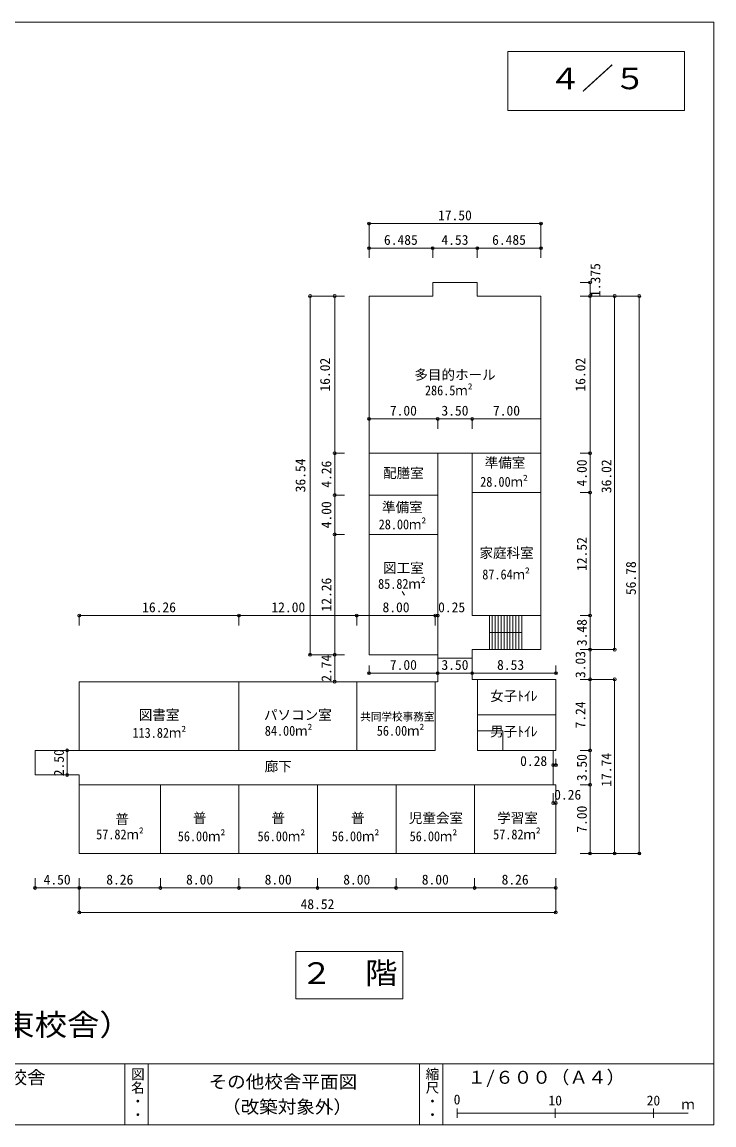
# Model space of a CAD drawing. Units: millimetres, scale not verified. Extents: x -78720 to 76716130, y -17754693 to 56160.
# Drawn here: x 8263 to 78720, y -56160 to 56160 of the extents above; entities that cross this region are included whole.
import ezdxf
from ezdxf.enums import TextEntityAlignment as Align

# ---------------------------------------------------------------- set-up
doc = ezdxf.new("R2010")
doc.units = ezdxf.units.MM
doc.header["$LTSCALE"] = 600
doc.header["$PDMODE"] = 32
doc.header["$PDSIZE"] = 300
for name, color, linetype, lineweight in [('0-0_通り芯', 4, 'Continuous', 9), ('F-0_通り芯', 2, 'Continuous', 9), ('F-5_中線１', 3, 'Continuous', 9)]:
    doc.layers.add(name, color=color, linetype=linetype, lineweight=lineweight)
doc.layers.add('F-8_極細点線', color=2, linetype='Continuous')
doc.styles.add('@ＭＳ ゴシック', font='')
doc.styles.add('ＭＳ ゴシック', font='')
doc.styles.get('@ＭＳ ゴシック').set_extended_font_data('@MS Gothic')
doc.styles.get('ＭＳ ゴシック').set_extended_font_data('MS Gothic')

msp = doc.modelspace()

# ---------------------------------------------------------------- linework, layer by layer
at = {"layer": '0-0_通り芯'}
for p, q in [((43598.3, 35633.6), (43598.3, 32133.6)), ((43598.3, 35633.6), (61098.3, 35633.6)), ((61098.3, 35633.6), (61098.3, 32133.6)), ((43598.3, 33133.6), (61098.3, 33133.6)), ((50083.3, 33133.6), (50083.3, 32133.6)), ((54613.3, 33133.6), (54613.3, 32133.6)), ((50083.3, 29633.6), (54613.3, 29633.6)), ((50083.3, 29593.8), (50123.1, 29633.6)), ((50083.3, 29593.8), (50123.1, 29633.6)), ((50083.3, 29593.8), (50123.1, 29633.6)), ((50083.3, 29593.8), (50123.1, 29633.6)), ((50083.3, 29593.8), (50123.1, 29633.6)), ((54613.3, 28258.6), (54613.3, 29633.6)), ((37598.3, -8276.4), (37598.3, 28258.6)), ((37598.3, 28258.6), (41098.3, 28258.6)), ((40098.3, -11016.4), (40098.3, 28258.6)), ((43598.3, -8276.4), (43598.3, 28258.6)), ((54613.3, 28258.6), (61098.3, 28258.6)), ((71108.3, 28258.6), (65108.3, 28258.6)), ((68608.3, -7756.4), (68608.3, 28258.6)), ((71108.3, -28516.4), (71108.3, 28258.6)), ((43598.3, 15743.6), (61098.3, 15743.6)), ((50598.3, 15743.6), (50598.3, 14743.6)), ((54098.3, 15743.6), (54098.3, 14743.6)), ((40098.3, 12243.6), (41098.3, 12243.6)), ((43598.3, 12243.6), (61098.3, 12243.6)), ((50598.3, 12243.6), (50598.3, -11016.4)), ((54098.3, 12243.6), (54098.3, -4276.4)), ((66108.3, 12243.6), (65108.3, 12243.6)), ((40098.3, 7983.6), (41098.3, 7983.6)), ((43598.3, 7983.6), (50598.3, 7983.6)), ((54098.3, 8243.6), (61098.3, 8243.6)), ((66108.3, 8243.6), (65108.3, 8243.6)), ((40098.3, 3983.6), (41098.3, 3983.6)), ((43598.3, 3983.6), (50598.3, 3983.6)), ((46958.4, -1840.6), (47224.5, -2195.4)), ((14088.3, -4281.6), (50598.3, -4281.6)), ((14088.3, -4281.6), (14088.3, -5281.6)), ((30348.3, -4281.6), (30348.3, -5281.6)), ((42348.3, -4281.6), (42348.3, -5281.6)), ((50348.3, -4281.6), (50348.3, -5281.6)), ((61098.3, -4276.4), (54098.3, -4276.4)), ((55848.3, -7756.4), (55848.3, -4276.4)), ((56148.3, -7756.4), (56148.3, -4276.4)), ((56448.3, -7756.4), (56448.3, -4276.4)), ((56748.3, -7756.4), (56748.3, -4276.4)), ((57048.3, -7756.4), (57048.3, -4276.4)), ((57348.3, -7756.4), (57348.3, -4276.4)), ((57648.3, -7756.4), (57648.3, -4276.4)), ((57948.3, -7756.4), (57948.3, -4276.4)), ((58248.3, -7756.4), (58248.3, -4276.4)), ((58548.3, -7756.4), (58548.3, -4276.4)), ((58848.3, -7756.4), (58848.3, -4276.4)), ((59148.3, -7756.4), (59148.3, -4276.4)), ((66108.3, -4276.4), (65108.3, -4276.4)), ((55848.3, -6016.4), (59148.3, -6016.4)), ((68608.3, -7756.4), (65108.3, -7756.4)), ((37598.3, -8276.4), (41098.3, -8276.4)), ((43598.3, -8276.4), (50598.3, -8276.4)), ((50598.3, -8623.1), (54098.3, -8623.1)), ((43598.3, -10150.7), (43598.3, -9358.3)), ((62623.3, -10150.7), (62623.3, -9358.3)), ((50583.3, -11016.4), (14088.3, -11016.4)), ((14088.3, -18016.4), (14088.3, -11016.4)), ((30348.3, -11016.4), (30348.3, -18016.4)), ((42348.3, -11016.4), (42348.3, -18016.4)), ((43598.3, -10150.7), (62623.3, -10150.7)), ((50348.3, -11016.4), (50348.3, -18016.4)), ((54638.3, -10781.4), (54638.3, -18016.4)), ((68608.3, -10781.4), (65108.3, -10781.4)), ((68608.3, -28516.4), (68608.3, -10781.4)), ((62608.3, -14398.9), (54638.3, -14398.9)), ((54638.3, -16016.4), (57238.3, -16016.4)), ((57238.3, -18016.4), (57238.3, -16016.4)), ((50348.3, -18016.4), (9588.3, -18016.4)), ((12856.8, -20516.4), (12856.8, -18016.4)), ((62623.3, -18016.4), (54638.3, -18016.4)), ((62348.3, -18016.4), (62348.3, -21516.4)), ((62623.3, -19513), (62623.3, -18879.4)), ((66108.3, -18016.4), (65108.3, -18016.4)), ((62348.3, -19513), (62623.3, -19513)), ((14088.3, -28516.4), (14088.3, -20516.4)), ((14088.3, -21516.4), (62608.3, -21516.4)), ((22348.3, -21516.4), (22348.3, -28516.4)), ((30348.3, -21516.4), (30348.3, -28516.4)), ((38348.3, -21516.4), (38348.3, -28516.4)), ((46348.3, -21516.4), (46348.3, -28516.4)), ((54348.3, -21516.4), (54348.3, -28516.4)), ((62348.3, -23373.8), (62348.3, -22373.8)), ((62608.3, -21516.4), (62608.3, -28516.4)), ((66108.3, -21516.4), (65108.3, -21516.4)), ((62348.3, -23373.8), (62608.3, -23373.8)), ((14088.3, -28516.4), (62608.3, -28516.4)), ((71108.3, -28516.4), (65108.3, -28516.4)), ((9588.3, -32016.4), (9588.3, -31016.4)), ((14088.3, -34516.4), (14088.3, -31016.4)), ((22348.3, -32016.4), (22348.3, -31016.4)), ((30348.3, -32016.4), (30348.3, -31016.4)), ((38348.3, -32016.4), (38348.3, -31016.4)), ((46348.3, -32016.4), (46348.3, -31016.4)), ((54348.3, -32016.4), (54348.3, -31016.4)), ((62608.3, -34516.4), (62608.3, -31016.4)), ((9588.3, -32016.4), (62608.3, -32016.4)), ((14088.3, -34516.4), (62608.3, -34516.4)), ((36131.3, -38506.8), (47029.5, -38506.8)), ((36131.3, -43317.7), (36131.3, -38506.8)), ((47029.5, -38506.8), (47029.5, -43317.7)), ((47029.5, -43317.7), (36131.3, -43317.7))]:
    msp.add_line(p, q, dxfattribs=at)
for points in [[(43598.3, 28258.6), (50083.3, 28258.6), (50083.3, 29633.6)], [(66108.3, -28516.4), (66108.3, 29633.6), (65108.3, 29633.6)], [(54098.3, -7756.4), (61098.3, -7756.4), (61098.3, 28258.6)], [(54098.3, -7756.4), (54098.3, -10781.4), (62623.3, -10781.4), (62623.3, -18016.4)], [(14088.3, -20516.4), (9588.3, -20516.4), (9588.3, -18016.4)]]:
    msp.add_lwpolyline(points, dxfattribs=at)
for p in [(43598.3, 35633.6), (61098.3, 35633.6), (43598.3, 33133.6), (50083.3, 33133.6), (54613.3, 33133.6), (61098.3, 33133.6), (66108.3, 29633.6), (37598.3, 28258.6), (40098.3, 28258.6), (66108.3, 28258.6), (68608.3, 28258.6), (71108.3, 28258.6), (43598.3, 15743.6), (50598.3, 15743.6), (54098.3, 15743.6), (40098.3, 12243.6), (66108.3, 12243.6), (40098.3, 7983.6), (66108.3, 8243.6), (40098.3, 3983.6), (14088.3, -4281.6), (30348.3, -4281.6), (42348.3, -4281.6), (50348.3, -4281.6), (50598.3, -4281.6), (66108.3, -4276.4), (66108.3, -7756.4), (68608.3, -7756.4), (37598.3, -8276.4), (40098.3, -8276.4), (43598.3, -10150.7), (50598.3, -10150.7), (54098.3, -10150.7), (62623.3, -10150.7), (40098.3, -11016.4), (66108.3, -10781.4), (68608.3, -10781.4), (12856.8, -18016.4), (66108.3, -18016.4), (62348.3, -19513), (62623.3, -19513), (12856.8, -20516.4), (66108.3, -21516.4), (62348.3, -23373.8), (62608.3, -23373.8), (66108.3, -28516.4), (68608.3, -28516.4), (71108.3, -28516.4), (9588.3, -32016.4), (14088.3, -32016.4), (22348.3, -32016.4), (30348.3, -32016.4), (38348.3, -32016.4), (46348.3, -32016.4), (54348.3, -32016.4), (62608.3, -32016.4), (14088.3, -34516.4), (62608.3, -34516.4)]:
    msp.add_point(p, dxfattribs=at)
at = {"layer": 'F-0_通り芯'}
for p, q in [((78720, -56160), (78720, 56160)), ((-78720, -49920), (78720, -49920)), ((52560, -54480), (52560, -55440)), ((52560, -54960), (76080, -54960)), ((62560, -54480), (62560, -55440)), ((72560, -54480), (72560, -55440)), ((-78720, -56160), (78720, -56160))]:
    msp.add_line(p, q, dxfattribs=at)
msp.add_lwpolyline([(-78720, -56160), (-78720, 56160), (78720, 56160)], dxfattribs=at)
msp.add_lwpolyline([(57720, 47160), (75720, 47160), (75720, 53160), (57720, 53160)], close=True, dxfattribs=at)
at = {"layer": 'F-5_中線１'}
for p, q in [((18720, -49920), (18720, -56160)), ((21120, -49920), (21120, -56160)), ((48720, -49920), (48720, -56160)), ((51120, -49920), (51120, -56160))]:
    msp.add_line(p, q, dxfattribs=at)

# ---------------------------------------------------------------- texts
at = {"layer": '0-0_通り芯', "style": 'ＭＳ ゴシック'}
for s, height, p in [('17.50', 1012, (50623.3, 35668.6)), ('6.485', 1012, (45115.8, 33168.6)), ('4.53', 1012, (50968.3, 33168.6)), ('6.485', 1012, (56130.8, 33168.6)), ('多目的ホール', 1012, (48208.3, 19431.1)), ('7.00', 1012, (45718.3, 15778.6)), ('3.50', 1012, (50968.3, 15778.6)), ('7.00', 1012, (56218.3, 15778.6)), ('準備室', 1012, (55370.9, 10469.1)), ('配膳室', 1012, (45028.3, 9423.6)), ('準備室', 1012, (44921.2, 5948.1)), ('家庭科室', 1012, (54838.3, 1293.6)), ('図工室', 1012, (45028.3, -242.3)), ('16.26', 1012, (20493.3, -4246.6)), ('12.00', 1012, (33656.6, -4246.6)), ('8.00', 1012, (44968.3, -4246.6)), ('0.25', 1012, (50632.3, -4246.6)), ('7.00', 1012, (45718.3, -10115.7)), ('3.50', 1012, (50968.3, -10115.7)), ('8.53', 1012, (56635.8, -10115.7)), ('女子ﾄｲﾚ', 1012, (55930.8, -13280.1)), ('図書室', 1012, (20148.3, -15206.4)), ('パソコン室', 1012, (32898.3, -15206.4)), ('共同学校事務室', 791.8, (42699.8, -15219.5)), ('男子ﾄｲﾚ', 1012, (55930.8, -16897.6)), ('廊下', 1012, (32968.3, -20456.4)), ('0.28', 1012, (58983.6, -19906.1)), ('0.26', 1012, (62449.6, -23338.8)), ('普', 1012, (17759.9, -25821.9)), ('普', 1012, (25658.3, -25706.4)), ('普', 1012, (33658.3, -25706.4)), ('普', 1012, (41759.2, -25708.5)), ('児童会室', 1012, (47651.1, -25708.5)), ('学習室', 1012, (56653.2, -25699.8)), ('4.50', 1012, (10458.3, -31981.4)), ('8.26', 1012, (16838.3, -31981.4)), ('8.00', 1012, (24968.3, -31981.4)), ('8.00', 1012, (32968.3, -31981.4)), ('8.00', 1012, (40968.3, -31981.4)), ('8.00', 1012, (48968.3, -31981.4)), ('8.26', 1012, (57098.3, -31981.4)), ('48.52', 1012, (36623.3, -34481.4))]:
    msp.add_text(s, height=height, dxfattribs=at).set_placement(p, align=Align.BOTTOM_LEFT)
for s, p in [('1.375', (67454.2, 28163.6)), ('16.02', (39918.3, 18526.1)), ('16.02', (65928.3, 18526.1)), ('36.54', (37418.3, 8266.1)), ('4.26', (40063.3, 8733.6)), ('4.00', (66073.3, 8863.6)), ('36.02', (68573.3, 8181.1)), ('4.00', (40063.3, 4603.6)), ('12.52', (66073.3, 258.6)), ('56.78', (71073.3, -2198.9)), ('12.26', (40063.3, -3871.4)), ('3.48', (66073.3, -7396.4)), ('2.74', (40063.3, -11026.4)), ('3.03', (65928.3, -10648.9)), ('7.24', (65928.3, -15778.9)), ('2.50', (12821.8, -20646.4)), ('3.50', (66073.3, -21146.4)), ('17.74', (68573.3, -21718.9)), ('7.00', (66073.3, -26396.4))]:
    msp.add_text(s, height=1012, rotation=90, dxfattribs=at).set_placement(p, align=Align.BOTTOM_LEFT)
for s, height, width, p in [('286.5ｍ²', 1012, 0.9, (49292, 17840.9)), ('28.00ｍ²', 1012, 0.9, (54918.5, 8530.4)), ('28.00ｍ²', 1012, 0.9, (44580.3, 4190.9)), ('87.64ｍ²', 1012, 0.9, (55126.7, -906.1)), ('85.82ｍ²', 1012, 0.9, (44519.4, -1863.9)), ('113.82ｍ²', 1012, 0.9, (19509.3, -17034.6)), ('84.00ｍ²', 1012, 0.9, (32982.7, -16827.3)), ('56.00ｍ²', 1012, 0.9, (44385.4, -16825.4)), ('57.82ｍ²', 1012, 0.9, (15809.5, -27381.3)), ('56.00ｍ²', 1012, 0.9, (24121.2, -27570.2)), ('56.00ｍ²', 1012, 0.9, (32244, -27570.2)), ('56.00ｍ²', 1012, 0.9, (39800.1, -27570.2)), ('56.00ｍ²', 1012, 0.9, (47734, -27570.2)), ('57.82ｍ²', 1012, 0.9, (56234.7, -27381.3)), ('２\u3000階', 2199, 1.1, (36601.8, -42452.2))]:
    msp.add_text(s, height=height, dxfattribs=dict(at, width=width)).set_placement(p, align=Align.BOTTOM_LEFT)
at = {"layer": 'F-0_通り芯', "color": 6, "style": 'ＭＳ ゴシック', "width": 1.1}
msp.add_text('４／５', height=2199, dxfattribs=at).set_placement((61920, 48660), align=Align.BOTTOM_LEFT)
at = {"layer": 'F-0_通り芯', "color": 4, "style": 'ＭＳ ゴシック', "width": 1.1}
msp.add_text('（南東校舎・東校舎）', height=2199, dxfattribs=at).set_placement((-13551.8, -47716.4), align=Align.BOTTOM_LEFT)
at = {"layer": 'F-0_通り芯', "style": 'ＭＳ ゴシック', "width": 1.05}
for s, p in [('令和４年度\u3000沼津市立第四小学校南西校舎', (-25260, -52380)), ('１/６００（Ａ４）', (53607.6, -52365))]:
    msp.add_text(s, height=1320, dxfattribs=at).set_placement(p, align=Align.BOTTOM_LEFT)
at = {"layer": 'F-0_通り芯', "style": 'ＭＳ ゴシック'}
for s, p in [('0', (52215, -54378)), ('10', (61870, -54480)), ('20', (71870, -54480)), ('ｍ', (75390, -54858))]:
    msp.add_text(s, height=1012, dxfattribs=at).set_placement(p, align=Align.BOTTOM_LEFT)
at = {"layer": 'F-8_極細点線', "style": '@ＭＳ ゴシック'}
for s, p in [('図名・・', (19230, -50280)), ('縮尺・・', (49230, -50280))]:
    msp.add_text(s, height=1012, rotation=270, dxfattribs=at).set_placement(p, align=Align.BOTTOM_LEFT)
at = {"layer": 'F-8_極細点線', "style": 'ＭＳ ゴシック', "width": 1.05}
for s, p in [('その他校舎平面図', (27257.9, -52820.3)), ('（改築対象外）', (28632.4, -55373))]:
    msp.add_text(s, height=1320, dxfattribs=at).set_placement(p, align=Align.BOTTOM_LEFT)

doc.saveas('drawing.dxf')
